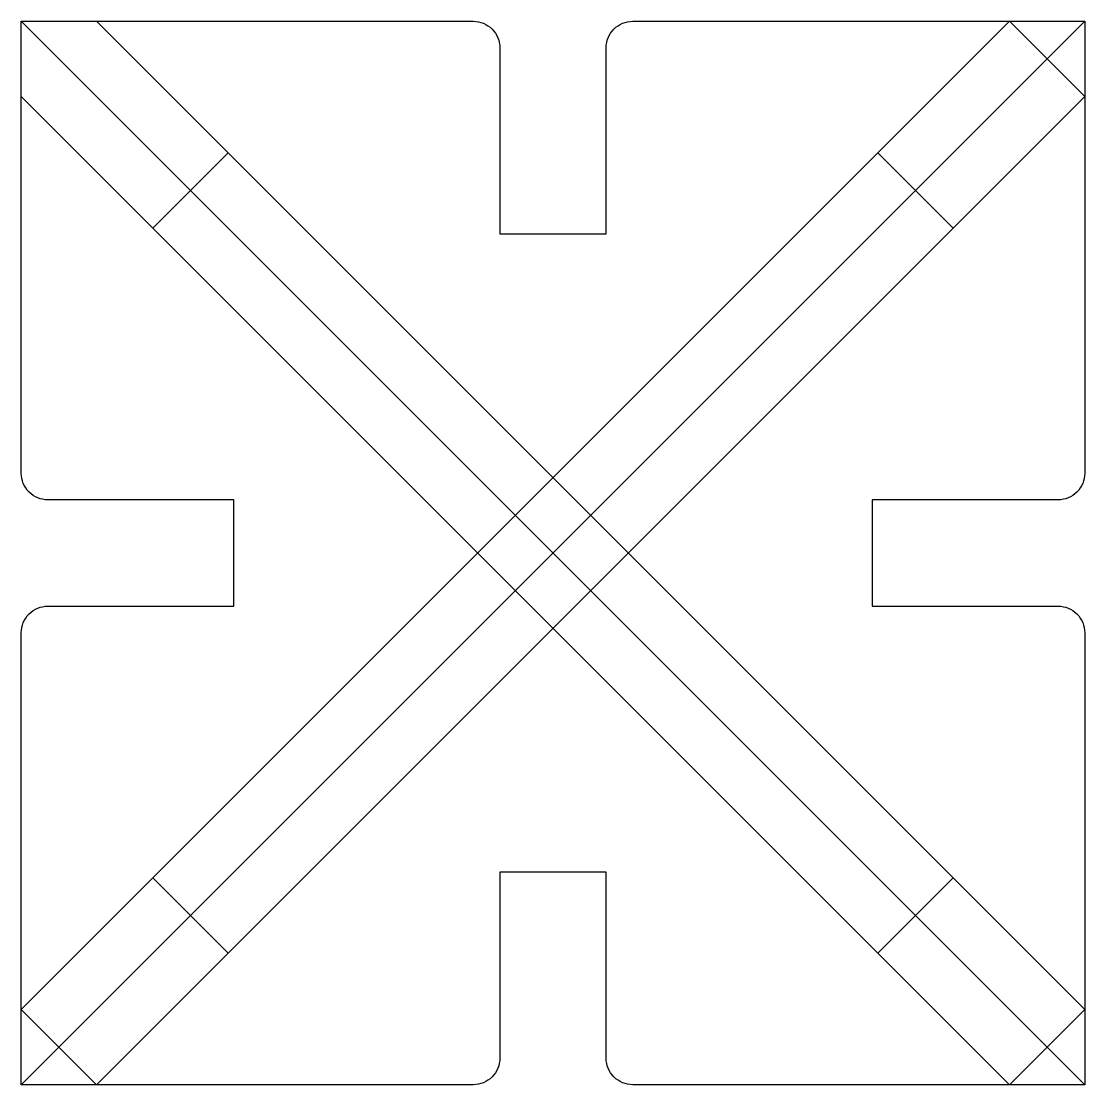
# Model space of a CAD drawing. Header units: millimetres. Extents: x -40 to 0, y -40 to 0.
import ezdxf

# ---------------------------------------------------------------- set-up
doc = ezdxf.new("R2010")
doc.units = ezdxf.units.MM
doc.layers.get('0').update_dxf_attribs({"linetype": 'CONTINUOUS'})

msp = doc.modelspace()

# ---------------------------------------------------------------- linework, layer by layer
for p, q in [((0, -40), (-40, 0)), ((-40, -40), (0, 0)), ((0, -37.172), (-37.172, 0)), ((-2.828, -40), (-40, -2.828)), ((-35.05, -7.778), (-32.222, -4.95)), ((-7.778, -4.95), (-4.95, -7.778)), ((-35.05, -32.222), (-32.222, -35.05)), ((-7.778, -35.05), (-4.95, -32.222)), ((-2.828, -40), (0, -37.172))]:
    msp.add_line(p, q)
msp.add_lwpolyline([(-17, -40, -0.414214), (-18, -39), (-18, -32), (-22, -32), (-22, -39, -0.414214), (-23, -40), (-40, -40), (-40, -23, -0.414214), (-39, -22), (-32, -22), (-32, -18), (-39, -18, -0.414214), (-40, -17), (-40, 0), (-23, 0, -0.414214), (-22, -1), (-22, -8), (-18, -8), (-18, -1, -0.414214), (-17, 0), (0, 0), (0, -17, -0.414214), (-1, -18), (-8, -18), (-8, -22), (-1, -22, -0.414214), (0, -23), (0, -40)], format="xyb", close=True)
msp.add_lwpolyline([(0, -2.828), (-37.172, -40), (-40, -37.172), (-2.828, 0)], close=True)

doc.saveas('drawing.dxf')
